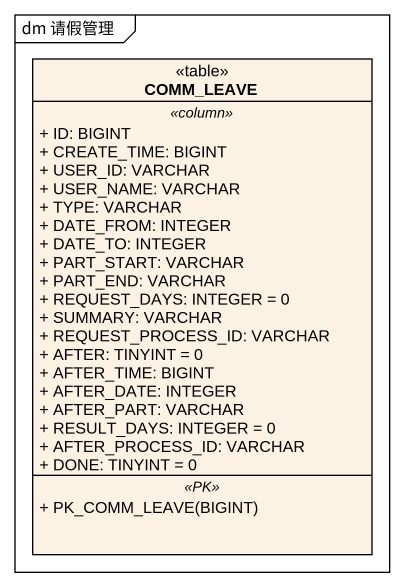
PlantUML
@startuml
mainframe dm 请假管理
hide circle
hide empty members
skinparam classAttributeIconSize 0
class COMM_LEAVE <<table>> {
  .. <<column>> ..
  + ID: BIGINT
  + CREATE_TIME: BIGINT
  + USER_ID: VARCHAR
  + USER_NAME: VARCHAR
  + TYPE: VARCHAR
  + DATE_FROM: INTEGER
  + DATE_TO: INTEGER
  + PART_START: VARCHAR
  + PART_END: VARCHAR
  + REQUEST_DAYS: INTEGER = 0
  + SUMMARY: VARCHAR
  + REQUEST_PROCESS_ID: VARCHAR
  + AFTER: TINYINT = 0
  + AFTER_TIME: BIGINT
  + AFTER_DATE: INTEGER
  + AFTER_PART: VARCHAR
  + RESULT_DAYS: INTEGER = 0
  + AFTER_PROCESS_ID: VARCHAR
  + DONE: TINYINT = 0
  .. <<PK>> ..
  + PK_COMM_LEAVE(BIGINT)
}
@enduml
